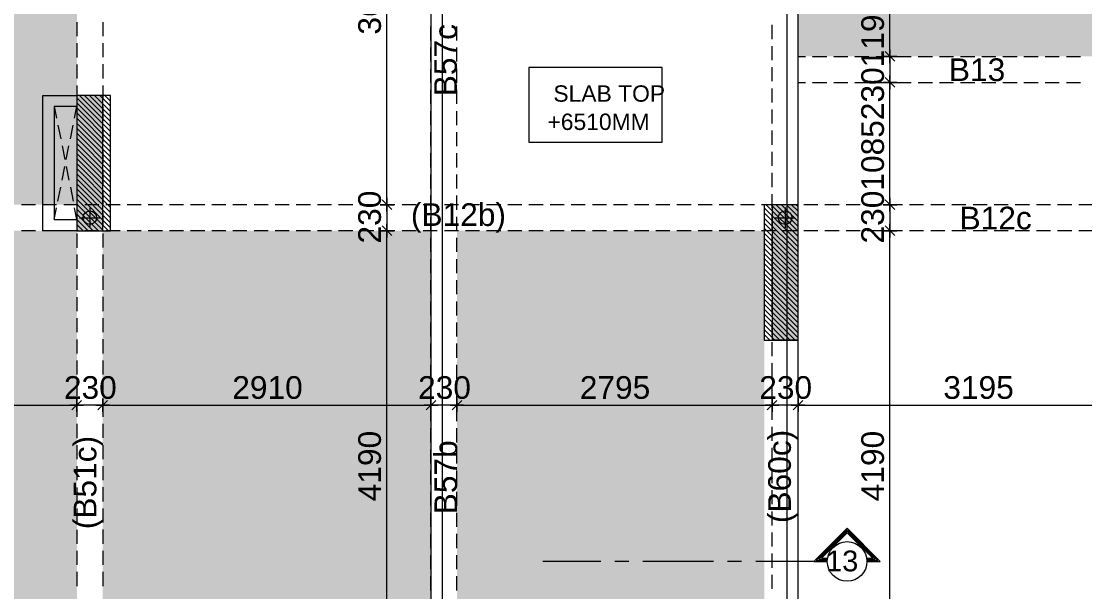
# Model space of a CAD drawing. Header units: millimetres. Extents: x -1303 to 98744, y -1303 to 90097.
# Drawn here: x 12321 to 21751, y 26177 to 31234 of the extents above; entities that cross this region are included whole.
import ezdxf

# ---------------------------------------------------------------- set-up
doc = ezdxf.new("R2010")
doc.units = ezdxf.units.MM
doc.layers.add('PDF_Geometry', color=7, linetype='Continuous')
doc.layers.add('PDF_Text', color=7, linetype='Continuous')
doc.layers.add('PDF_Solid Fills', color=192, linetype='Continuous', true_color=0xc2c0c0c0)
doc.styles.add('PDF ArialMT', font='arial.ttf')
doc.styles.add('PDF Swiss721BT-LightCondensed', font='arial.ttf')
doc.styles.get("Standard").update_dxf_attribs({"font": 'arial.ttf'})

msp = doc.modelspace()

# ---------------------------------------------------------------- hatches: boundary and pattern name
at = {"layer": 'PDF_Solid Fills', "true_color": 0x0000b2}
h = msp.add_hatch(color=33, dxfattribs=at)
h.paths.add_polyline_path([(22404.2843, 31942.72087), (22404.2843, 32112.74047), (19209.26177, 32112.74047), (19209.26177, 30922.67974), (22404.2843, 30922.67974), (22404.2843, 31642.7072), (21409.2932, 31642.7072), (21409.2932, 31942.72087)], flags=0)
h.paths.add_polyline_path([(11529.29261, 29607.70354), (11529.29261, 32397.68983), (12814.30857, 32397.68983), (12814.30857, 29607.70354)], flags=0)
h.paths.add_polyline_path([(12814.30857, 32627.71257), (12814.30857, 34142.75024), (8234.23832, 34142.75024), (8234.23832, 32627.71257)], flags=0)
h.paths.add_polyline_path([(12814.30857, 22167.74491), (12814.30857, 24957.72913), (11529.29261, 24957.72913), (11529.29261, 22167.74491)], flags=0)
h.paths.add_polyline_path([(8234.23832, 21937.72009), (8234.23832, 20422.68242), (12814.30857, 20422.68242), (12814.30857, 21937.72009)], flags=0)
h.paths.add_polyline_path([(21869.25605, 23642.75499), (21869.25605, 22452.69219), (19209.26177, 22452.69219), (19209.26177, 23642.75499)], flags=0)
h.paths.add_polyline_path([(23229.25373, 22452.69219), (23229.25373, 23642.75499), (25959.23687, 23642.75499), (25959.23687, 22452.69219)], flags=0)
h.paths.add_polyline_path([(32354.27376, 21952.6997), (32354.27376, 20422.68242), (36934.25928, 20422.68242), (36934.25928, 21952.6997)], flags=0)
h.paths.add_polyline_path([(33639.29074, 24957.72913), (33639.29074, 22182.72451), (32354.27376, 22182.72451), (32354.27376, 24957.72913)], flags=0)
h.paths.add_polyline_path([(26964.2984, 30922.67974), (26964.2984, 32112.74047), (30159.32092, 32112.74047), (30159.32092, 30922.67974)], flags=0)
h.paths.add_polyline_path([(28349.2614, 32342.68057), (28349.2614, 33242.7154), (27564.23691, 33242.7154), (27564.23691, 32342.68057)], flags=0)
h.paths.add_polyline_path([(40634.2682, 32627.71257), (40634.2682, 34142.75024), (36554.27309, 34142.75024), (36554.27309, 32627.71257)], flags=0)
h.paths.add_polyline_path([(36554.27309, 29607.70354), (36554.27309, 32397.68983), (37839.28802, 32397.68983), (37839.28802, 29607.70354)], flags=0)
h.paths.add_polyline_path([(41994.26382, 34142.75024), (41994.26382, 32627.71257), (46074.25892, 32627.71257), (46074.25892, 34142.75024)], flags=0)
h.paths.add_polyline_path([(46074.25892, 32397.68983), (46074.25892, 29607.70354), (44789.244, 29607.70354), (44789.244, 32397.68983)], flags=0)
h.paths.add_polyline_path([(45694.27273, 20422.68242), (45694.27273, 21952.6997), (50274.26033, 21952.6997), (50274.26033, 20422.68242)], flags=0)
h.paths.add_polyline_path([(48989.24127, 22182.72451), (48989.24127, 24957.72913), (50274.26033, 24957.72913), (50274.26033, 22182.72451)], flags=0)
h.paths.add_polyline_path([(52469.2958, 32112.74047), (52469.2958, 30922.67974), (55664.23361, 30922.67974), (55664.23361, 32112.74047)], flags=0)
h.paths.add_polyline_path([(55064.29717, 32342.68057), (55064.29717, 33242.7154), (54439.30655, 33242.7154), (54439.30655, 32342.68057)], flags=0)
h.paths.add_polyline_path([(63419.27024, 30922.67974), (63419.27024, 32112.74047), (60524.25933, 32112.74047), (60524.25933, 31222.69135), (60224.24978, 31222.69135), (60224.24978, 30922.67974)], flags=0)
h.paths.add_polyline_path([(60819.28118, 23642.75499), (60819.28118, 22452.69219), (63419.27024, 22452.69219), (63419.27024, 23642.75499)], flags=0)
h.paths.add_polyline_path([(56669.29721, 23642.75499), (56669.29721, 22452.69219), (59359.2507, 22452.69219), (59359.2507, 23642.75499)], flags=0)
h.paths.add_polyline_path([(71099.24354, 29607.70354), (71099.24354, 32397.68983), (69814.31126, 32397.68983), (69814.31126, 29607.70354)], flags=0)
h.paths.add_polyline_path([(71099.24354, 22167.74491), (71099.24354, 24957.72913), (69814.31126, 24957.72913), (69814.31126, 22167.74491)], flags=0)
h.paths.add_polyline_path([(69814.31126, 21937.72009), (69814.31126, 20422.68242), (74394.29472, 20422.68242), (74394.29472, 21937.72009)], flags=0)
h.paths.add_polyline_path([(69814.31126, 34142.75024), (69814.31126, 32627.71257), (74394.29472, 32627.71257), (74394.29472, 34142.75024)], flags=0)
at = {"layer": 'PDF_Solid Fills', "true_color": 0x00007f}
h = msp.add_hatch(color=254, dxfattribs=at)
h.paths.add_polyline_path([(31469.30117, 29377.68079), (31469.30117, 25187.75188), (33129.31253, 25187.75188), (33129.31253, 29377.68079)], flags=0)
h.paths.add_polyline_path([(33359.25057, 25187.75188), (33359.25057, 29377.68079), (36934.25928, 29377.68079), (36934.25928, 25187.75188)], flags=0)
h.paths.add_polyline_path([(37164.2841, 25187.75188), (37164.2841, 29377.68079), (40934.27775, 29377.68079), (40934.27775, 25187.75188)], flags=0)
h.paths.add_polyline_path([(41164.30255, 25182.67534), (41164.30255, 29377.68079), (45464.24791, 29377.68079), (45464.24791, 25182.67534)], flags=0)
h.paths.add_polyline_path([(45694.27273, 29377.68079), (45694.27273, 25187.75188), (49039.2587, 25187.75188), (49039.2587, 29377.68079)], flags=0)
h.paths.add_polyline_path([(49269.28352, 25187.75188), (49269.28352, 29377.68079), (51159.31349, 29377.68079), (51159.31349, 25187.75188)], flags=0)
h.paths.add_polyline_path([(41164.30255, 21382.72041), (41164.30255, 24957.72913), (45464.24791, 24957.72913), (45464.24791, 21382.72041)], flags=0)
h.paths.add_polyline_path([(37164.2841, 24957.72913), (37164.2841, 21382.72041), (40934.27775, 21382.72041), (40934.27775, 24957.72913)], flags=0)
h.paths.add_polyline_path([(40934.27775, 19182.68898), (40934.27775, 21152.69766), (37164.2841, 21152.69766), (37164.2841, 18512.67482), (40864.28888, 18512.67482), (40864.28888, 19182.68898)], flags=0)
h.paths.add_polyline_path([(41164.30255, 21152.69766), (41164.30255, 18512.67482), (43234.25726, 18512.67482), (43234.25726, 21152.69766)], flags=0)
h.paths.add_polyline_path([(41164.30255, 18282.73679), (45464.24791, 18282.73679), (45464.24791, 15760.43508), (41164.30255, 15663.95813)], flags=0)
h.paths.add_polyline_path([(37164.2841, 18282.73679), (40934.27775, 18282.73679), (40934.27775, 15658.79481), (37164.2841, 15574.16518)], flags=0)
h.paths.add_polyline_path([(12814.30857, 29377.68079), (12814.30857, 25187.75188), (8234.23832, 25187.75188), (8234.23832, 29377.68079)], flags=0)
h.paths.add_polyline_path([(13044.24764, 25187.75188), (13044.24764, 29377.68079), (15954.23712, 29377.68079), (15954.23712, 25187.75188)], flags=0)
h.paths.add_polyline_path([(16184.2609, 29377.68079), (16184.2609, 25187.75188), (18909.25016, 25187.75188), (18909.25016, 29377.68079)], flags=0)
h.paths.add_polyline_path([(66559.28558, 25187.75188), (66559.28558, 29377.68079), (63649.29506, 29377.68079), (63649.29506, 25187.75188)], flags=0)
h.paths.add_polyline_path([(66789.30626, 25187.75188), (66789.30626, 29377.68079), (69584.28231, 29377.68079), (69584.28231, 25187.75188)], flags=0)
h.paths.add_polyline_path([(69814.31126, 29377.68079), (69814.31126, 25187.75188), (74394.29472, 25187.75188), (74394.29472, 29377.68079)], flags=0)

# ---------------------------------------------------------------- linework, layer by layer
at = {"layer": 'PDF_Geometry', "color": 9, "lineweight": 0, "true_color": 0xc0c0c0}
for points in [[(8103.90849, 33297.3011), (15954.15242, 33297.3011), (15954.15242, 32996.86592), (16054.01475, 32996.86592), (16054.01475, 33297.3011), (19109.14426, 33297.3011), (19109.14426, 18282.31322), (19209.00763, 18282.31322), (19209.00763, 33297.3011), (21559.17194, 33297.3011), (21559.17194, 33397.16654), (21334.05838, 33397.16654), (21334.05838, 34297.62494), (21559.17194, 34297.62494), (21559.17194, 34397.48624), (21334.05838, 34397.48624), (21334.05838, 35527.29175)], [(13535.43832, 32805.60421), (13454.19305, 32817.45153), (13454.19305, 32147.18531), (13353.48462, 32097.25466), (13353.48462, 31997.39128), (15954.15242, 31997.39128), (15954.15242, 18282.31322), (17183.82026, 18282.31322), (17183.82026, 18512.50539), (15954.15242, 18512.50539)], [(13353.48462, 32147.18531), (13454.19305, 32097.25466), (14953.83064, 32097.25466), (14953.83064, 32397.68983), (15053.69298, 32397.68983), (15053.69298, 32097.25466), (15954.15242, 32097.25466), (15954.15242, 32397.68983), (16054.01475, 32397.68983), (16054.01475, 32097.25466), (17653.51469, 32097.25466), (17653.51469, 31997.39128), (16054.01475, 31997.39128), (16054.01475, 18512.50539)], [(12813.54719, 29377.25722), (12513.95811, 29377.25722), (12513.95811, 30577.30574), (12813.54719, 30577.30574)], [(12793.23588, 30375.88681), (12813.54719, 30477.44237), (12613.82148, 30477.44237), (12613.82148, 29477.1206), (12813.54719, 29477.1206), (12793.23588, 29578.67615)], [(12613.82148, 30477.44237), (12634.1328, 30375.88681)], [(12646.82724, 30314.10677), (12671.369, 30191.39381)], [(12756.84576, 30191.39381), (12781.38752, 30314.10677)], [(12683.21736, 30130.4609), (12707.76016, 30007.74794)], [(12719.60851, 30007.74794), (12744.15131, 30130.4609)], [(12683.21736, 29824.10207), (12707.76016, 29946.81502)], [(12719.60851, 29946.81502), (12744.15131, 29824.10207)], [(12646.82724, 29640.45619), (12671.369, 29763.16915)], [(12756.84576, 29763.16915), (12781.38752, 29640.45619)], [(12613.82148, 29477.1206), (12634.1328, 29578.67615)], [(18978.81546, 29377.25722), (18978.81546, 29377.25722)], [(19209.00763, 28407.40295), (18978.81546, 28407.40295)]]:
    msp.add_lwpolyline(points, dxfattribs=at)
at = {"layer": 'PDF_Geometry', "color": 122, "lineweight": 0, "true_color": 0x00b88a}
for points in [[(15564.01004, 29647.22698), (15564.01004, 29626.91462), (15564.01004, 33221.98156), (15564.01004, 33202.51633)], [(20023.99135, 30962.37054), (20023.99135, 30942.06026), (20023.99135, 32092.17605), (20023.99135, 32072.71082)], [(20023.99135, 30922.59503), (20023.99135, 30692.40286)], [(20023.99135, 29647.22698), (20023.99135, 29626.91462), (20023.99135, 30672.09051), (20023.99135, 30652.62528)], [(15564.01004, 29607.44939), (15564.01004, 29377.25722)], [(20023.99135, 29607.44939), (20023.99135, 29377.25722)], [(15564.01004, 25227.02118), (15564.01004, 25207.55595), (15564.01004, 29356.94694), (15564.01004, 29337.48171)], [(20023.99135, 25227.02118), (20023.99135, 25207.55595), (20023.99135, 29356.94694), (20023.99135, 29337.48171)], [(8274.01384, 27830.22724), (8253.70251, 27830.22724), (12794.08196, 27830.22724), (12773.77168, 27830.22724)], [(13043.73936, 27830.22724), (12813.54719, 27830.22724)], [(13083.5159, 27830.22724), (13064.05068, 27830.22724), (15933.8411, 27830.22724), (15913.53081, 27830.22724)], [(16183.49849, 27830.22724), (15954.15242, 27830.22724)], [(16224.12113, 27830.22724), (16203.81085, 27830.22724), (18958.50518, 27830.22724), (18939.03995, 27830.22724)], [(19209.00763, 27830.22724), (18978.81546, 27830.22724)], [(19248.78314, 27830.22724), (19228.47286, 27830.22724), (22383.46574, 27830.22724), (22364.00051, 27830.22724)]]:
    msp.add_lwpolyline(points, dxfattribs=at)
at = {"layer": 'PDF_Geometry', "color": 157, "lineweight": 0, "true_color": 0x3f5f7f}
for points in [[(12813.54719, 31227.26168), (12813.54719, 31102.00942)], [(13043.73936, 31227.26168), (13043.73936, 31102.00942)], [(15954.15242, 31063.92609), (15954.15242, 31188.33123)], [(16183.49849, 31063.92609), (16183.49849, 31188.33123)], [(18978.81546, 31076.62053), (18978.81546, 31201.8728)], [(19209.00763, 31079.15984), (19209.00763, 31204.4121)], [(12813.54719, 31039.38433), (12813.54719, 30914.13207)], [(13043.73936, 31040.22938), (13043.73936, 30914.97712)], [(15954.15242, 30876.04873), (15954.15242, 31001.301)], [(16183.49849, 30876.04873), (16183.49849, 31001.301)], [(18978.81546, 30888.74318), (18978.81546, 31013.99544)], [(19209.00763, 30891.28248), (19209.00763, 31016.53267)], [(12813.54719, 30851.5049), (12813.54719, 30727.09976)], [(13043.73936, 30852.35202), (13043.73936, 30727.09976)], [(19209.00763, 30922.59503), (19275.01915, 30922.59503)], [(19337.64425, 30922.59503), (19462.89651, 30922.59503)], [(19525.52368, 30922.59503), (19649.92881, 30922.59503)], [(19712.55391, 30922.59503), (19837.80617, 30922.59503)], [(19900.43126, 30922.59503), (20024.83847, 30922.59503)], [(20087.46357, 30922.59503), (20212.71583, 30922.59503)], [(20275.34092, 30922.59503), (20399.74606, 30922.59503)], [(20462.37323, 30922.59503), (20587.62549, 30922.59503)], [(20650.25058, 30922.59503), (20775.50284, 30922.59503)], [(20837.28288, 30922.59503), (20962.53307, 30922.59503)], [(21025.16024, 30922.59503), (21150.4125, 30922.59503)], [(21212.19047, 30922.59503), (21337.44273, 30922.59503)], [(21400.0699, 30922.59503), (21525.32009, 30922.59503)], [(21587.94725, 30922.59503), (21712.35239, 30922.59503)], [(15954.15242, 30688.17138), (15954.15242, 30813.42157)], [(16183.49849, 30688.17138), (16183.49849, 30813.42157)], [(18978.81546, 30701.71087), (18978.81546, 30826.11601)], [(19209.00763, 30704.25018), (19209.00763, 30829.50244)], [(12813.54719, 30664.47467), (12813.54719, 30539.22241)], [(13043.73936, 30664.47467), (13043.73936, 30540.06953)], [(19209.00763, 30692.40286), (19275.01915, 30692.40286)], [(19337.64425, 30692.40286), (19462.89651, 30692.40286)], [(19525.52368, 30692.40286), (19649.92881, 30692.40286)], [(19712.55391, 30692.40286), (19837.80617, 30692.40286)], [(19900.43126, 30692.40286), (20024.83847, 30692.40286)], [(20087.46357, 30692.40286), (20212.71583, 30692.40286)], [(20275.34092, 30692.40286), (20399.74606, 30692.40286)], [(20462.37323, 30692.40286), (20587.62549, 30692.40286)], [(20650.25058, 30692.40286), (20775.50284, 30692.40286)], [(20837.28288, 30692.40286), (20962.53307, 30692.40286)], [(21025.16024, 30692.40286), (21150.4125, 30692.40286)], [(21212.19047, 30692.40286), (21337.44273, 30692.40286)], [(21400.0699, 30692.40286), (21525.32009, 30692.40286)], [(21587.94725, 30692.40286), (21712.35239, 30692.40286)], [(15954.15242, 30501.13908), (15954.15242, 30626.39134)], [(16183.49849, 30501.13908), (16183.49849, 30626.39134)], [(18978.81546, 30513.83352), (18978.81546, 30639.08578)], [(19209.00763, 30516.37282), (19209.00763, 30641.62508)], [(12813.54719, 30476.59731), (12813.54719, 30352.1901)], [(13043.73936, 30477.44237), (13043.73936, 30352.1901)], [(15954.15242, 30313.26172), (15954.15242, 30438.51398)], [(16183.49849, 30313.26172), (16183.49849, 30438.51398)], [(18978.81546, 30326.80122), (18978.81546, 30451.20842)], [(19209.00763, 30329.34052), (19209.00763, 30453.74566)], [(12813.54719, 30289.56501), (12813.54719, 30164.31275)], [(13043.73936, 30289.56501), (13043.73936, 30165.15987)], [(15954.15242, 30126.22942), (15954.15242, 30250.63455)], [(16183.49849, 30126.22942), (16183.49849, 30250.63455)], [(18978.81546, 30138.92386), (18978.81546, 30264.17612)], [(19209.00763, 30141.46316), (19209.00763, 30266.71543)], [(12813.54719, 30101.68765), (12813.54719, 29977.28252)], [(13043.73936, 30102.53271), (13043.73936, 29977.28252)], [(15954.15242, 29938.35206), (15954.15242, 30063.60432)], [(16183.49849, 29938.35206), (16183.49849, 30063.60432)], [(18978.81546, 29951.89363), (18978.81546, 30076.29877)], [(19209.00763, 29954.43086), (19209.00763, 30078.83807)], [(12813.54719, 29914.65535), (12813.54719, 29789.40309)], [(13043.73936, 29914.65535), (13043.73936, 29789.40309)], [(19209.00763, 29766.5535), (19209.00763, 29891.80577)], [(15954.15242, 29751.31976), (15954.15242, 29875.72697)], [(16183.49849, 29751.31976), (16183.49849, 29875.72697)], [(18978.81546, 29764.0142), (18978.81546, 29889.26646)], [(12813.54719, 29726.77799), (12813.54719, 29601.52573)], [(13043.73936, 29727.62512), (13043.73936, 29602.37286)], [(19209.00763, 29578.67615), (19209.00763, 29703.92841)], [(15954.15242, 29563.4424), (15954.15242, 29688.69466)], [(16183.49849, 29563.4424), (16183.49849, 29688.69466)], [(18978.81546, 29576.13685), (18978.81546, 29701.38911)], [(12447.94762, 29607.44939), (12322.69536, 29607.44939)], [(12634.97888, 29607.44939), (12509.72663, 29607.44939)], [(12822.85625, 29607.44939), (12697.60502, 29607.44939)], [(12813.54719, 29539.74569), (12813.54719, 29414.4955)], [(13009.88751, 29607.44939), (12885.48237, 29607.44939)], [(13043.73936, 29539.74569), (13043.73936, 29414.4955)], [(13197.7659, 29607.44939), (13072.51364, 29607.44939)], [(13384.79717, 29607.44939), (13260.39203, 29607.44939)], [(13572.67452, 29607.44939), (13447.42329, 29607.44939)], [(13759.70683, 29607.44939), (13635.30066, 29607.44939)], [(13947.58418, 29607.44939), (13822.33192, 29607.44939)], [(14135.46154, 29607.44939), (14010.21031, 29607.44939)], [(14322.49384, 29607.44939), (14197.24158, 29607.44939)], [(14510.3712, 29607.44939), (14385.11894, 29607.44939)], [(14697.40247, 29607.44939), (14572.99732, 29607.44939)], [(14885.28086, 29607.44939), (14760.02859, 29607.44939)], [(15072.31212, 29607.44939), (14947.90595, 29607.44939)], [(15260.18948, 29607.44939), (15134.93825, 29607.44939)], [(15447.22074, 29607.44939), (15322.81561, 29607.44939)], [(15635.09913, 29607.44939), (15509.84688, 29607.44939)], [(15822.9765, 29607.44939), (15697.72527, 29607.44939)], [(16010.00776, 29607.44939), (15884.75653, 29607.44939)], [(16197.88511, 29607.44939), (16072.63493, 29607.44939)], [(16384.91742, 29607.44939), (16260.51228, 29607.44939)], [(16572.79477, 29607.44939), (16447.54251, 29607.44939)], [(16759.82708, 29607.44939), (16635.42194, 29607.44939)], [(16947.70443, 29607.44939), (16822.45217, 29607.44939)], [(17134.73674, 29607.44939), (17010.32953, 29607.44939)], [(17322.61409, 29607.44939), (17197.36183, 29607.44939)], [(17510.49145, 29607.44939), (17385.23919, 29607.44939)], [(17697.52375, 29607.44939), (17572.27149, 29607.44939)], [(17885.40111, 29607.44939), (17760.14884, 29607.44939)], [(18072.43134, 29607.44939), (17948.0262, 29607.44939)], [(18260.31077, 29607.44939), (18135.0585, 29607.44939)], [(18447.341, 29607.44939), (18322.93586, 29607.44939)], [(18635.21835, 29607.44939), (18509.96816, 29607.44939)], [(18822.25065, 29607.44939), (18697.84552, 29607.44939)], [(19010.12801, 29607.44939), (18884.87575, 29607.44939)], [(18978.81546, 29389.10662), (18978.81546, 29514.3568)], [(19198.00537, 29607.44939), (19072.75518, 29607.44939)], [(19209.00763, 29391.64385), (19209.00763, 29516.89611)], [(19385.03767, 29607.44939), (19259.78541, 29607.44939)], [(19572.91502, 29607.44939), (19447.66276, 29607.44939)], [(19759.94733, 29607.44939), (19634.69507, 29607.44939)], [(19947.82468, 29607.44939), (19822.57242, 29607.44939)], [(20134.85699, 29607.44939), (20010.44978, 29607.44939)], [(20322.73434, 29607.44939), (20197.48208, 29607.44939)], [(20509.76457, 29607.44939), (20385.35944, 29607.44939)], [(20697.644, 29607.44939), (20572.39174, 29607.44939)], [(20885.52136, 29607.44939), (20760.26909, 29607.44939)], [(21072.55159, 29607.44939), (20947.3014, 29607.44939)], [(21260.43102, 29607.44939), (21135.17875, 29607.44939)], [(21447.46125, 29607.44939), (21322.20898, 29607.44939)], [(21635.3386, 29607.44939), (21510.08841, 29607.44939)], [(21822.3709, 29607.44939), (21697.96577, 29607.44939)], [(15954.15242, 29376.41217), (15954.15242, 29500.81731)], [(16183.49849, 29376.41217), (16183.49849, 29500.81731)], [(12447.94762, 29377.25722), (12322.69536, 29377.25722)], [(12634.97888, 29377.25722), (12509.72663, 29377.25722)], [(12822.85625, 29377.25722), (12697.60502, 29377.25722)], [(12813.54719, 29351.86834), (12813.54719, 29226.61607)], [(13009.88751, 29377.25722), (12885.48237, 29377.25722)], [(13043.73936, 29352.71546), (13043.73936, 29227.4632)], [(13197.7659, 29377.25722), (13072.51364, 29377.25722)], [(13384.79717, 29377.25722), (13260.39203, 29377.25722)], [(13572.67452, 29377.25722), (13447.42329, 29377.25722)], [(13759.70683, 29377.25722), (13635.30066, 29377.25722)], [(13947.58418, 29377.25722), (13822.33192, 29377.25722)], [(14135.46154, 29377.25722), (14010.21031, 29377.25722)], [(14322.49384, 29377.25722), (14197.24158, 29377.25722)], [(14510.3712, 29377.25722), (14385.11894, 29377.25722)], [(14697.40247, 29377.25722), (14572.99732, 29377.25722)], [(14885.28086, 29377.25722), (14760.02859, 29377.25722)], [(15072.31212, 29377.25722), (14947.90595, 29377.25722)], [(15260.18948, 29377.25722), (15134.93825, 29377.25722)], [(15447.22074, 29377.25722), (15322.81561, 29377.25722)], [(15635.09913, 29377.25722), (15509.84688, 29377.25722)], [(15822.9765, 29377.25722), (15697.72527, 29377.25722)], [(16010.00776, 29377.25722), (15884.75653, 29377.25722)], [(16197.88511, 29377.25722), (16072.63493, 29377.25722)], [(16384.91742, 29377.25722), (16260.51228, 29377.25722)], [(16572.79477, 29377.25722), (16447.54251, 29377.25722)], [(16759.82708, 29377.25722), (16635.42194, 29377.25722)], [(16947.70443, 29377.25722), (16822.45217, 29377.25722)], [(17134.73674, 29377.25722), (17010.32953, 29377.25722)], [(17322.61409, 29377.25722), (17197.36183, 29377.25722)], [(17510.49145, 29377.25722), (17385.23919, 29377.25722)], [(17697.52375, 29377.25722), (17572.27149, 29377.25722)], [(17885.40111, 29377.25722), (17760.14884, 29377.25722)], [(18072.43134, 29377.25722), (17948.0262, 29377.25722)], [(18260.31077, 29377.25722), (18135.0585, 29377.25722)], [(18447.341, 29377.25722), (18322.93586, 29377.25722)], [(18635.21835, 29377.25722), (18509.96816, 29377.25722)], [(18822.25065, 29377.25722), (18697.84552, 29377.25722)], [(19010.12801, 29377.25722), (18884.87575, 29377.25722)], [(18978.81546, 29201.22719), (18978.81546, 29326.47945)], [(19198.00537, 29377.25722), (19072.75518, 29377.25722)], [(19209.00763, 29203.76649), (19209.00763, 29329.01875)], [(19385.03767, 29377.25722), (19259.78541, 29377.25722)], [(19572.91502, 29377.25722), (19447.66276, 29377.25722)], [(19759.94733, 29377.25722), (19634.69507, 29377.25722)], [(19947.82468, 29377.25722), (19822.57242, 29377.25722)], [(20134.85699, 29377.25722), (20010.44978, 29377.25722)], [(20322.73434, 29377.25722), (20197.48208, 29377.25722)], [(20509.76457, 29377.25722), (20385.35944, 29377.25722)], [(20697.644, 29377.25722), (20572.39174, 29377.25722)], [(20885.52136, 29377.25722), (20760.26909, 29377.25722)], [(21072.55159, 29377.25722), (20947.3014, 29377.25722)], [(21260.43102, 29377.25722), (21135.17875, 29377.25722)], [(21447.46125, 29377.25722), (21322.20898, 29377.25722)], [(21635.3386, 29377.25722), (21510.08841, 29377.25722)], [(21822.3709, 29377.25722), (21697.96577, 29377.25722)], [(15954.15242, 29188.53274), (15954.15242, 29313.785)], [(16183.49849, 29188.53274), (16183.49849, 29313.785)], [(12813.54719, 29164.83811), (12813.54719, 29039.58584)], [(13043.73936, 29164.83811), (13043.73936, 29039.58584)], [(18978.81546, 29014.19696), (18978.81546, 29139.44922)], [(19209.00763, 29016.73626), (19209.00763, 29141.98645)], [(15954.15242, 29000.65539), (15954.15242, 29125.90765)], [(16183.49849, 29000.65539), (16183.49849, 29125.90765)], [(12813.54719, 28976.95868), (12813.54719, 28851.70849)], [(13043.73936, 28976.95868), (13043.73936, 28852.55354)], [(18978.81546, 28826.3196), (18978.81546, 28951.56979)], [(19209.00763, 28828.85683), (19209.00763, 28954.10909)], [(15954.15242, 28813.62516), (15954.15242, 28938.87535)], [(16183.49849, 28813.62516), (16183.49849, 28938.87535)], [(12813.54719, 28789.08132), (12813.54719, 28664.67619)], [(13043.73936, 28789.92845), (13043.73936, 28664.67619)], [(18978.81546, 28639.2873), (18978.81546, 28763.69243)], [(19209.00763, 28641.8266), (19209.00763, 28766.23174)], [(15954.15242, 28625.74573), (15954.15242, 28750.99799)], [(16183.49849, 28625.74573), (16183.49849, 28750.99799)], [(12813.54719, 28602.05109), (12813.54719, 28476.79883)], [(13043.73936, 28602.05109), (13043.73936, 28477.64388)], [(18978.81546, 28451.40994), (18978.81546, 28576.6622)], [(19209.00763, 28453.94925), (19209.00763, 28579.19943)], [(15954.15242, 28438.7155), (15954.15242, 28563.12063)], [(16183.49849, 28438.7155), (16183.49849, 28563.12063)], [(12813.54719, 28414.17166), (12813.54719, 28289.76653)], [(13043.73936, 28415.01879), (13043.73936, 28289.76653)], [(18978.81546, 28264.37764), (18978.81546, 28388.78277)], [(19209.00763, 28266.91694), (19209.00763, 28391.32208)], [(15954.15242, 28250.83814), (15954.15242, 28376.08833)], [(16183.49849, 28250.83814), (16183.49849, 28376.08833)], [(12813.54719, 28227.14143), (12813.54719, 28101.88917)], [(13043.73936, 28227.14143), (13043.73936, 28102.7363)], [(18978.81546, 28076.50028), (18978.81546, 28201.75254)], [(19209.00763, 28079.03959), (19209.00763, 28204.29185)], [(15954.15242, 28063.80584), (15954.15242, 28188.21098)], [(16183.49849, 28063.80584), (16183.49849, 28188.21098)], [(12813.54719, 28039.26408), (12813.54719, 27914.01182)], [(13043.73936, 28040.10913), (13043.73936, 27914.85687)], [(18978.81546, 27888.62293), (18978.81546, 28013.87519)], [(19209.00763, 27892.00728), (19209.00763, 28016.41242)], [(15954.15242, 27875.92848), (15954.15242, 28001.18075)], [(16183.49849, 27875.92848), (16183.49849, 28001.18075)], [(12813.54719, 27852.23177), (12813.54719, 27726.97951)], [(13043.73936, 27852.23177), (13043.73936, 27726.97951)], [(18978.81546, 27701.59062), (18978.81546, 27826.84289)], [(19209.00763, 27704.12993), (19209.00763, 27829.38219)], [(15954.15242, 27688.89618), (15954.15242, 27813.30132)], [(16183.49849, 27688.89618), (16183.49849, 27813.30132)], [(12813.54719, 27664.35442), (12813.54719, 27539.10216)], [(13043.73936, 27665.19947), (13043.73936, 27539.94928)], [(18978.81546, 27513.71327), (18978.81546, 27638.96553)], [(19209.00763, 27516.25257), (19209.00763, 27641.50483)], [(15954.15242, 27501.01882), (15954.15242, 27626.27109)], [(16183.49849, 27501.01882), (16183.49849, 27626.27109)], [(12813.54719, 27477.32211), (12813.54719, 27352.06985)], [(13043.73936, 27477.32211), (13043.73936, 27352.06985)], [(18978.81546, 27326.68097), (18978.81546, 27451.93323)], [(19209.00763, 27329.22027), (19209.00763, 27454.47253)], [(15954.15242, 27313.14147), (15954.15242, 27438.39373)], [(16183.49849, 27313.14147), (16183.49849, 27438.39373)], [(12813.54719, 27289.44476), (12813.54719, 27164.1925)], [(13043.73936, 27289.44476), (13043.73936, 27165.03962)], [(15954.15242, 27126.10917), (15954.15242, 27251.36143)], [(16183.49849, 27126.10917), (16183.49849, 27251.36143)], [(18978.81546, 27138.80361), (18978.81546, 27264.05587)], [(19209.00763, 27141.34291), (19209.00763, 27266.59517)], [(12813.54719, 27101.5674), (12813.54719, 26977.16227)], [(13043.73936, 27102.41246), (13043.73936, 26977.16227)], [(15954.15242, 26938.23181), (15954.15242, 27063.48407)], [(16183.49849, 26938.23181), (16183.49849, 27063.48407)], [(18978.81546, 26951.77338), (18978.81546, 27076.17852)], [(19209.00763, 26954.31061), (19209.00763, 27078.71782)], [(12813.54719, 26914.5351), (12813.54719, 26789.28284)], [(13043.73936, 26914.5351), (13043.73936, 26790.12996)], [(15954.15242, 26751.19951), (15954.15242, 26876.45177)], [(16183.49849, 26751.19951), (16183.49849, 26876.45177)], [(18978.81546, 26763.89395), (18978.81546, 26889.14621)], [(19209.00763, 26766.43325), (19209.00763, 26891.68552)], [(12813.54719, 26726.65774), (12813.54719, 26602.25261)], [(13043.73936, 26727.50487), (13043.73936, 26602.25261)], [(15954.15242, 26563.32215), (15954.15242, 26688.57441)], [(16183.49849, 26563.32215), (16183.49849, 26688.57441)], [(18978.81546, 26576.86372), (18978.81546, 26701.26886)], [(19209.00763, 26579.40302), (19209.00763, 26703.80816)], [(12813.54719, 26539.62544), (12813.54719, 26414.37525)], [(13043.73936, 26539.62544), (13043.73936, 26415.22031)], [(15954.15242, 26376.29192), (15954.15242, 26500.69706)], [(16183.49849, 26376.29192), (16183.49849, 26500.69706)], [(18978.81546, 26388.98637), (18978.81546, 26514.23655)], [(19209.00763, 26391.5236), (19209.00763, 26516.77586)], [(12813.54719, 26351.74809), (12813.54719, 26227.34295)], [(13043.73936, 26352.59521), (13043.73936, 26227.34295)], [(15954.15242, 26188.41249), (15954.15242, 26313.66475)], [(16183.49849, 26188.41249), (16183.49849, 26313.66475)], [(18978.81546, 26201.95406), (18978.81546, 26326.3592)], [(19209.00763, 26204.49337), (19209.00763, 26328.8985)]]:
    msp.add_lwpolyline(points, dxfattribs=at)
at = {"layer": 'PDF_Geometry', "color": 122, "lineweight": 0, "true_color": 0x00b88a}
for points in [[(20066.30616, 30880.28022), (19981.67653, 30964.90984)], [(20023.99135, 30862.50716), (20023.99135, 30982.68082)], [(19963.90348, 30922.59503), (20084.07921, 30922.59503)], [(20023.99135, 30752.48865), (20023.99135, 30632.315)], [(20084.07921, 30692.40286), (19963.90348, 30692.40286)], [(19981.67653, 30734.71767), (20066.30616, 30650.08805)], [(15606.32486, 29565.13458), (15521.69523, 29649.76421)], [(15564.01004, 29547.3636), (15564.01004, 29667.53726)], [(20066.30616, 29565.13458), (19981.67653, 29649.76421)], [(20023.99135, 29547.3636), (20023.99135, 29667.53726)], [(15503.92321, 29607.44939), (15624.09688, 29607.44939)], [(19963.90348, 29607.44939), (20084.07921, 29607.44939)], [(15564.01004, 29437.34509), (15564.01004, 29317.17143)], [(20023.99135, 29437.34509), (20023.99135, 29317.17143)], [(15624.09688, 29377.25722), (15503.92321, 29377.25722)], [(15521.69523, 29419.57204), (15606.32486, 29334.94241)], [(20084.07921, 29377.25722), (19963.90348, 29377.25722)], [(19981.67653, 29419.57204), (20066.30616, 29334.94241)], [(12873.63402, 27830.22724), (12753.46036, 27830.22724)], [(12855.862, 27872.54205), (12771.23238, 27787.91243)], [(12813.54719, 27770.14145), (12813.54719, 27890.31511)], [(12983.65254, 27830.22724), (13103.82722, 27830.22724)], [(13001.42455, 27787.91243), (13086.05417, 27872.54205)], [(13043.73936, 27890.31511), (13043.73936, 27770.14145)], [(16014.23924, 27830.22724), (15894.06559, 27830.22724)], [(15996.46723, 27872.54205), (15911.8376, 27787.91243)], [(15954.15242, 27770.14145), (15954.15242, 27890.31511)], [(16124.25775, 27830.22724), (16243.58636, 27830.22724)], [(16141.18368, 27787.91243), (16226.66043, 27872.54205)], [(16183.49849, 27890.31511), (16183.49849, 27770.14145)], [(19038.90333, 27830.22724), (18918.7276, 27830.22724)], [(19021.13028, 27872.54205), (18936.50065, 27787.91243)], [(18978.81546, 27770.14145), (18978.81546, 27890.31511)], [(19148.92184, 27830.22724), (19269.0955, 27830.22724)], [(19166.69282, 27787.91243), (19251.32244, 27872.54205)], [(19209.00763, 27890.31511), (19209.00763, 27770.14145)]]:
    msp.add_lwpolyline(points, close=True, dxfattribs=at)
at = {"layer": 'PDF_Geometry', "lineweight": 0}
for points in [[(19209.00763, 30922.59503), (19209.00763, 30922.59503)], [(19209.00763, 30922.59503), (19209.00763, 30922.59503)], [(19272.47985, 30922.59503), (19272.47985, 30922.59503)], [(19272.47985, 30922.59503), (19272.47985, 30922.59503)], [(19335.10702, 30922.59503), (19335.10702, 30922.59503)], [(19335.10702, 30922.59503), (19335.10702, 30922.59503)], [(19397.73211, 30922.59503), (19397.73211, 30922.59503)], [(19397.73211, 30922.59503), (19397.73211, 30922.59503)], [(19460.35721, 30922.59503), (19460.35721, 30922.59503)], [(19460.35721, 30922.59503), (19460.35721, 30922.59503)], [(19522.98437, 30922.59503), (19522.98437, 30922.59503)], [(19522.98437, 30922.59503), (19522.98437, 30922.59503)], [(19584.76442, 30922.59503), (19584.76442, 30922.59503)], [(19584.76442, 30922.59503), (19584.76442, 30922.59503)], [(19647.38951, 30922.59503), (19647.38951, 30922.59503)], [(19647.38951, 30922.59503), (19647.38951, 30922.59503)], [(19710.0146, 30922.59503), (19710.0146, 30922.59503)], [(19710.0146, 30922.59503), (19710.0146, 30922.59503)], [(19772.64177, 30922.59503), (19772.64177, 30922.59503)], [(19772.64177, 30922.59503), (19772.64177, 30922.59503)], [(19835.26687, 30922.59503), (19835.26687, 30922.59503)], [(19835.26687, 30922.59503), (19835.26687, 30922.59503)], [(19897.89403, 30922.59503), (19897.89403, 30922.59503)], [(19897.89403, 30922.59503), (19897.89403, 30922.59503)], [(19960.51913, 30922.59503), (19960.51913, 30922.59503)], [(19960.51913, 30922.59503), (19960.51913, 30922.59503)], [(20023.99135, 30922.59503), (20023.99135, 30922.59503)], [(20023.99135, 30922.59503), (20023.99135, 30922.59503)], [(19209.00763, 30692.40286), (19209.00763, 30692.40286)], [(19209.00763, 30692.40286), (19209.00763, 30692.40286)], [(19272.47985, 30692.40286), (19272.47985, 30692.40286)], [(19272.47985, 30692.40286), (19272.47985, 30692.40286)], [(19335.10702, 30692.40286), (19335.10702, 30692.40286)], [(19335.10702, 30692.40286), (19335.10702, 30692.40286)], [(19397.73211, 30692.40286), (19397.73211, 30692.40286)], [(19397.73211, 30692.40286), (19397.73211, 30692.40286)], [(19460.35721, 30692.40286), (19460.35721, 30692.40286)], [(19460.35721, 30692.40286), (19460.35721, 30692.40286)], [(19522.98437, 30692.40286), (19522.98437, 30692.40286)], [(19522.98437, 30692.40286), (19522.98437, 30692.40286)], [(19584.76442, 30692.40286), (19584.76442, 30692.40286)], [(19584.76442, 30692.40286), (19584.76442, 30692.40286)], [(19647.38951, 30692.40286), (19647.38951, 30692.40286)], [(19647.38951, 30692.40286), (19647.38951, 30692.40286)], [(19710.0146, 30692.40286), (19710.0146, 30692.40286)], [(19710.0146, 30692.40286), (19710.0146, 30692.40286)], [(19772.64177, 30692.40286), (19772.64177, 30692.40286)], [(19772.64177, 30692.40286), (19772.64177, 30692.40286)], [(19835.26687, 30692.40286), (19835.26687, 30692.40286)], [(19835.26687, 30692.40286), (19835.26687, 30692.40286)], [(19897.89403, 30692.40286), (19897.89403, 30692.40286)], [(19897.89403, 30692.40286), (19897.89403, 30692.40286)], [(19960.51913, 30692.40286), (19960.51913, 30692.40286)], [(19960.51913, 30692.40286), (19960.51913, 30692.40286)], [(20023.99135, 30692.40286), (20023.99135, 30692.40286)], [(20023.99135, 30692.40286), (20023.99135, 30692.40286)], [(12813.54719, 30556.14833), (13113.98236, 30255.71316)], [(12837.2439, 30577.30574), (13113.98236, 30300.56728)], [(12882.09699, 30577.30574), (13113.98236, 30345.42139)], [(12926.95109, 30577.30574), (13113.98236, 30390.27344)], [(12971.80418, 30577.30574), (13113.98236, 30435.12755)], [(13016.65829, 30577.30574), (13113.98236, 30480.82879)], [(13061.51241, 30577.30574), (13113.98236, 30525.68084)], [(13106.36549, 30577.30574), (13113.98236, 30570.53495)], [(12813.54719, 30511.29422), (13113.98236, 30210.85904)], [(12813.54719, 30466.4401), (13113.98236, 30166.00493)], [(12813.54719, 30421.58806), (13113.98236, 30121.15288)], [(12813.54719, 30375.88681), (13113.98236, 30076.29877)], [(12813.54719, 30331.0327), (13113.98236, 30031.44465)], [(12813.54719, 30286.18065), (13113.98236, 29986.59053)], [(12813.54719, 30241.32654), (13113.98236, 29941.73642)], [(12813.54719, 30196.47242), (13113.98236, 29896.88437)], [(12813.54719, 30151.6183), (13113.98236, 29852.03026)], [(12813.54719, 30106.76419), (13113.98236, 29807.17614)], [(12813.54719, 30061.91214), (13113.98236, 29762.32202)], [(12813.54719, 30017.05803), (13113.98236, 29717.46791)], [(12813.54719, 29972.20391), (13113.98236, 29671.76874)], [(12813.54719, 29927.34979), (13113.98236, 29626.91462)], [(12813.54719, 29882.49568), (13113.98236, 29582.0605)], [(12813.54719, 29837.64363), (13113.98236, 29537.20846)], [(12813.54719, 29792.78952), (13113.98236, 29492.35434)], [(12813.54719, 29747.9354), (13113.98236, 29447.50023)], [(12813.54719, 29703.08128), (13113.98236, 29402.64611)], [(12813.54719, 29658.22717), (13094.51714, 29377.25722)], [(12813.54719, 29613.37513), (13049.66405, 29377.25722)], [(12813.54719, 29567.67388), (13004.80994, 29377.25722)], [(12813.54719, 29522.81977), (12959.95686, 29377.25722)], [(15564.01004, 29607.44939), (15564.01004, 29607.44939)], [(15564.01004, 29607.44939), (15564.01004, 29607.44939)], [(15633.40592, 29607.44939), (15633.40592, 29607.44939)], [(15633.40592, 29607.44939), (15633.40592, 29607.44939)], [(15696.03206, 29607.44939), (15696.03206, 29607.44939)], [(15696.03206, 29607.44939), (15696.03206, 29607.44939)], [(15758.65818, 29607.44939), (15758.65818, 29607.44939)], [(15758.65818, 29607.44939), (15758.65818, 29607.44939)], [(15821.28431, 29607.44939), (15821.28431, 29607.44939)], [(15821.28431, 29607.44939), (15821.28431, 29607.44939)], [(15883.91045, 29607.44939), (15883.91045, 29607.44939)], [(15883.91045, 29607.44939), (15883.91045, 29607.44939)], [(15954.15242, 29607.44939), (15954.15242, 29607.44939)], [(15954.15242, 29607.44939), (15954.15242, 29607.44939)], [(18908.57246, 29579.52327), (19209.00763, 29279.93315)], [(18908.57246, 29534.66916), (19209.00763, 29235.07904)], [(18926.34551, 29607.44939), (19209.00763, 29324.78727)], [(18971.19963, 29607.44939), (19209.00763, 29369.64139)], [(19016.05167, 29607.44939), (19209.00763, 29414.4955)], [(19060.90579, 29607.44939), (19209.00763, 29459.34755)], [(19105.7599, 29607.44939), (19209.00763, 29504.20166)], [(19150.61402, 29607.44939), (19209.00763, 29549.05578)], [(19195.46814, 29607.44939), (19209.00763, 29593.9099)], [(19209.00763, 29607.44939), (19209.00763, 29607.44939)], [(19209.00763, 29607.44939), (19209.00763, 29607.44939)], [(19272.47985, 29607.44939), (19272.47985, 29607.44939)], [(19272.47985, 29607.44939), (19272.47985, 29607.44939)], [(19335.10702, 29607.44939), (19335.10702, 29607.44939)], [(19335.10702, 29607.44939), (19335.10702, 29607.44939)], [(19397.73211, 29607.44939), (19397.73211, 29607.44939)], [(19397.73211, 29607.44939), (19397.73211, 29607.44939)], [(19460.35721, 29607.44939), (19460.35721, 29607.44939)], [(19460.35721, 29607.44939), (19460.35721, 29607.44939)], [(19522.98437, 29607.44939), (19522.98437, 29607.44939)], [(19522.98437, 29607.44939), (19522.98437, 29607.44939)], [(19584.76442, 29607.44939), (19584.76442, 29607.44939)], [(19584.76442, 29607.44939), (19584.76442, 29607.44939)], [(19647.38951, 29607.44939), (19647.38951, 29607.44939)], [(19647.38951, 29607.44939), (19647.38951, 29607.44939)], [(19710.0146, 29607.44939), (19710.0146, 29607.44939)], [(19710.0146, 29607.44939), (19710.0146, 29607.44939)], [(19772.64177, 29607.44939), (19772.64177, 29607.44939)], [(19772.64177, 29607.44939), (19772.64177, 29607.44939)], [(19835.26687, 29607.44939), (19835.26687, 29607.44939)], [(19835.26687, 29607.44939), (19835.26687, 29607.44939)], [(19897.89403, 29607.44939), (19897.89403, 29607.44939)], [(19897.89403, 29607.44939), (19897.89403, 29607.44939)], [(19960.51913, 29607.44939), (19960.51913, 29607.44939)], [(19960.51913, 29607.44939), (19960.51913, 29607.44939)], [(20023.99135, 29607.44939), (20023.99135, 29607.44939)], [(20023.99135, 29607.44939), (20023.99135, 29607.44939)], [(12813.54719, 29477.96772), (12915.10274, 29377.25722)], [(12813.54719, 29433.11361), (12870.24863, 29377.25722)], [(18908.57246, 29489.81504), (19209.00763, 29190.22699)], [(18908.57246, 29444.96092), (19209.00763, 29145.37288)], [(12813.54719, 29388.25949), (12825.39554, 29377.25722)], [(15564.01004, 29377.25722), (15564.01004, 29377.25722)], [(15564.01004, 29377.25722), (15564.01004, 29377.25722)], [(15633.40592, 29377.25722), (15633.40592, 29377.25722)], [(15633.40592, 29377.25722), (15633.40592, 29377.25722)], [(15696.03206, 29377.25722), (15696.03206, 29377.25722)], [(15696.03206, 29377.25722), (15696.03206, 29377.25722)], [(15758.65818, 29377.25722), (15758.65818, 29377.25722)], [(15758.65818, 29377.25722), (15758.65818, 29377.25722)], [(15821.28431, 29377.25722), (15821.28431, 29377.25722)], [(15821.28431, 29377.25722), (15821.28431, 29377.25722)], [(15883.91045, 29377.25722), (15883.91045, 29377.25722)], [(15883.91045, 29377.25722), (15883.91045, 29377.25722)], [(15954.15242, 29377.25722), (15954.15242, 29377.25722)], [(15954.15242, 29377.25722), (15954.15242, 29377.25722)], [(18908.57246, 29400.10681), (19209.00763, 29099.67164)], [(18908.57246, 29355.25477), (19209.00763, 29054.81959)], [(19209.00763, 29377.25722), (19209.00763, 29377.25722)], [(19209.00763, 29377.25722), (19209.00763, 29377.25722)], [(19272.47985, 29377.25722), (19272.47985, 29377.25722)], [(19272.47985, 29377.25722), (19272.47985, 29377.25722)], [(19335.10702, 29377.25722), (19335.10702, 29377.25722)], [(19335.10702, 29377.25722), (19335.10702, 29377.25722)], [(19397.73211, 29377.25722), (19397.73211, 29377.25722)], [(19397.73211, 29377.25722), (19397.73211, 29377.25722)], [(19460.35721, 29377.25722), (19460.35721, 29377.25722)], [(19460.35721, 29377.25722), (19460.35721, 29377.25722)], [(19522.98437, 29377.25722), (19522.98437, 29377.25722)], [(19522.98437, 29377.25722), (19522.98437, 29377.25722)], [(19584.76442, 29377.25722), (19584.76442, 29377.25722)], [(19584.76442, 29377.25722), (19584.76442, 29377.25722)], [(19647.38951, 29377.25722), (19647.38951, 29377.25722)], [(19647.38951, 29377.25722), (19647.38951, 29377.25722)], [(19710.0146, 29377.25722), (19710.0146, 29377.25722)], [(19710.0146, 29377.25722), (19710.0146, 29377.25722)], [(19772.64177, 29377.25722), (19772.64177, 29377.25722)], [(19772.64177, 29377.25722), (19772.64177, 29377.25722)], [(19835.26687, 29377.25722), (19835.26687, 29377.25722)], [(19835.26687, 29377.25722), (19835.26687, 29377.25722)], [(19897.89403, 29377.25722), (19897.89403, 29377.25722)], [(19897.89403, 29377.25722), (19897.89403, 29377.25722)], [(19960.51913, 29377.25722), (19960.51913, 29377.25722)], [(19960.51913, 29377.25722), (19960.51913, 29377.25722)], [(20023.99135, 29377.25722), (20023.99135, 29377.25722)], [(20023.99135, 29377.25722), (20023.99135, 29377.25722)], [(18908.57246, 29310.40065), (19209.00763, 29009.96548)], [(18908.57246, 29265.54653), (19209.00763, 28965.11136)], [(18908.57246, 29220.69242), (19209.00763, 28920.25724)], [(18908.57246, 29175.8383), (19209.00763, 28875.40313)], [(18908.57246, 29130.98626), (19209.00763, 28830.55108)], [(18908.57246, 29086.13214), (19209.00763, 28785.69697)], [(18908.57246, 29040.4309), (19209.00763, 28740.84285)], [(18908.57246, 28995.57885), (19209.00763, 28695.98873)], [(18908.57246, 28950.72474), (19209.00763, 28651.13462)], [(18908.57246, 28905.87062), (19209.00763, 28606.28257)], [(18908.57246, 28861.0165), (19209.00763, 28561.42846)], [(18908.57246, 28816.16239), (19209.00763, 28516.57434)], [(18908.57246, 28771.31034), (19209.00763, 28471.72022)], [(18908.57246, 28726.45623), (19209.00763, 28426.86611)], [(18908.57246, 28681.60211), (19182.77369, 28407.40295)], [(18908.57246, 28636.74799), (19137.91957, 28407.40295)], [(18908.57246, 28591.89388), (19093.06546, 28407.40295)], [(18908.57246, 28547.04183), (19048.21134, 28407.40295)], [(18908.57246, 28502.18772), (19003.35722, 28407.40295)], [(12813.54719, 28407.40295), (12813.54719, 28407.40295)], [(12813.54719, 28407.40295), (12813.54719, 28407.40295)], [(13043.73936, 28407.40295), (13043.73936, 28407.40295)], [(13043.73936, 28407.40295), (13043.73936, 28407.40295)], [(15954.15242, 28407.40295), (15954.15242, 28407.40295)], [(15954.15242, 28407.40295), (15954.15242, 28407.40295)], [(16183.49849, 28407.40295), (16183.49849, 28407.40295)], [(16183.49849, 28407.40295), (16183.49849, 28407.40295)], [(18908.57246, 28457.3336), (18958.50518, 28407.40295)], [(18908.57246, 28412.47948), (18913.65107, 28407.40295)], [(18978.81546, 28407.40295), (18978.81546, 28407.40295)], [(18978.81546, 28407.40295), (18978.81546, 28407.40295)], [(19209.00763, 28407.40295), (19209.00763, 28407.40295)], [(19209.00763, 28407.40295), (19209.00763, 28407.40295)], [(12813.54719, 28338.005), (12813.54719, 28338.005)], [(12813.54719, 28338.005), (12813.54719, 28338.005)], [(13043.73936, 28338.005), (13043.73936, 28338.005)], [(13043.73936, 28338.005), (13043.73936, 28338.005)], [(15954.15242, 28338.005), (15954.15242, 28338.005)], [(15954.15242, 28338.005), (15954.15242, 28338.005)], [(16183.49849, 28338.005), (16183.49849, 28338.005)], [(16183.49849, 28338.005), (16183.49849, 28338.005)], [(18978.81546, 28338.005), (18978.81546, 28338.005)], [(18978.81546, 28338.005), (18978.81546, 28338.005)], [(19209.00763, 28338.005), (19209.00763, 28338.005)], [(19209.00763, 28338.005), (19209.00763, 28338.005)], [(12813.54719, 28275.3799), (12813.54719, 28275.3799)], [(12813.54719, 28275.3799), (12813.54719, 28275.3799)], [(12813.54719, 28212.75481), (12813.54719, 28212.75481)], [(12813.54719, 28212.75481), (12813.54719, 28212.75481)], [(13043.73936, 28275.3799), (13043.73936, 28275.3799)], [(13043.73936, 28275.3799), (13043.73936, 28275.3799)], [(13043.73936, 28212.75481), (13043.73936, 28212.75481)], [(13043.73936, 28212.75481), (13043.73936, 28212.75481)], [(15954.15242, 28275.3799), (15954.15242, 28275.3799)], [(15954.15242, 28275.3799), (15954.15242, 28275.3799)], [(15954.15242, 28212.75481), (15954.15242, 28212.75481)], [(15954.15242, 28212.75481), (15954.15242, 28212.75481)], [(16183.49849, 28275.3799), (16183.49849, 28275.3799)], [(16183.49849, 28275.3799), (16183.49849, 28275.3799)], [(16183.49849, 28212.75481), (16183.49849, 28212.75481)], [(16183.49849, 28212.75481), (16183.49849, 28212.75481)], [(18978.81546, 28275.3799), (18978.81546, 28275.3799)], [(18978.81546, 28275.3799), (18978.81546, 28275.3799)], [(18978.81546, 28212.75481), (18978.81546, 28212.75481)], [(18978.81546, 28212.75481), (18978.81546, 28212.75481)], [(19209.00763, 28275.3799), (19209.00763, 28275.3799)], [(19209.00763, 28275.3799), (19209.00763, 28275.3799)], [(19209.00763, 28212.75481), (19209.00763, 28212.75481)], [(19209.00763, 28212.75481), (19209.00763, 28212.75481)], [(12813.54719, 28150.12764), (12813.54719, 28150.12764)], [(12813.54719, 28150.12764), (12813.54719, 28150.12764)], [(13043.73936, 28150.12764), (13043.73936, 28150.12764)], [(13043.73936, 28150.12764), (13043.73936, 28150.12764)], [(15954.15242, 28150.12764), (15954.15242, 28150.12764)], [(15954.15242, 28150.12764), (15954.15242, 28150.12764)], [(16183.49849, 28150.12764), (16183.49849, 28150.12764)], [(16183.49849, 28150.12764), (16183.49849, 28150.12764)], [(18978.81546, 28150.12764), (18978.81546, 28150.12764)], [(18978.81546, 28150.12764), (18978.81546, 28150.12764)], [(19209.00763, 28150.12764), (19209.00763, 28150.12764)], [(19209.00763, 28150.12764), (19209.00763, 28150.12764)], [(12813.54719, 28087.50255), (12813.54719, 28087.50255)], [(12813.54719, 28087.50255), (12813.54719, 28087.50255)], [(12813.54719, 28024.87538), (12813.54719, 28024.87538)], [(12813.54719, 28024.87538), (12813.54719, 28024.87538)], [(13043.73936, 28087.50255), (13043.73936, 28087.50255)], [(13043.73936, 28087.50255), (13043.73936, 28087.50255)], [(13043.73936, 28024.87538), (13043.73936, 28024.87538)], [(13043.73936, 28024.87538), (13043.73936, 28024.87538)], [(15954.15242, 28087.50255), (15954.15242, 28087.50255)], [(15954.15242, 28087.50255), (15954.15242, 28087.50255)], [(15954.15242, 28024.87538), (15954.15242, 28024.87538)], [(15954.15242, 28024.87538), (15954.15242, 28024.87538)], [(16183.49849, 28087.50255), (16183.49849, 28087.50255)], [(16183.49849, 28087.50255), (16183.49849, 28087.50255)], [(16183.49849, 28024.87538), (16183.49849, 28024.87538)], [(16183.49849, 28024.87538), (16183.49849, 28024.87538)], [(18978.81546, 28087.50255), (18978.81546, 28087.50255)], [(18978.81546, 28087.50255), (18978.81546, 28087.50255)], [(18978.81546, 28024.87538), (18978.81546, 28024.87538)], [(18978.81546, 28024.87538), (18978.81546, 28024.87538)], [(19209.00763, 28087.50255), (19209.00763, 28087.50255)], [(19209.00763, 28087.50255), (19209.00763, 28087.50255)], [(19209.00763, 28024.87538), (19209.00763, 28024.87538)], [(19209.00763, 28024.87538), (19209.00763, 28024.87538)], [(12813.54719, 27962.25029), (12813.54719, 27962.25029)], [(12813.54719, 27962.25029), (12813.54719, 27962.25029)], [(13043.73936, 27962.25029), (13043.73936, 27962.25029)], [(13043.73936, 27962.25029), (13043.73936, 27962.25029)], [(15954.15242, 27962.25029), (15954.15242, 27962.25029)], [(15954.15242, 27962.25029), (15954.15242, 27962.25029)], [(16183.49849, 27962.25029), (16183.49849, 27962.25029)], [(16183.49849, 27962.25029), (16183.49849, 27962.25029)], [(18978.81546, 27962.25029), (18978.81546, 27962.25029)], [(18978.81546, 27962.25029), (18978.81546, 27962.25029)], [(19209.00763, 27962.25029), (19209.00763, 27962.25029)], [(19209.00763, 27962.25029), (19209.00763, 27962.25029)], [(12813.54719, 27900.47025), (12813.54719, 27900.47025)], [(12813.54719, 27900.47025), (12813.54719, 27900.47025)], [(12813.54719, 27830.22724), (12813.54719, 27830.22724)], [(12813.54719, 27830.22724), (12813.54719, 27830.22724)], [(13043.73936, 27900.47025), (13043.73936, 27900.47025)], [(13043.73936, 27900.47025), (13043.73936, 27900.47025)], [(13043.73936, 27830.22724), (13043.73936, 27830.22724)], [(13043.73936, 27830.22724), (13043.73936, 27830.22724)], [(15954.15242, 27900.47025), (15954.15242, 27900.47025)], [(15954.15242, 27900.47025), (15954.15242, 27900.47025)], [(15954.15242, 27830.22724), (15954.15242, 27830.22724)], [(15954.15242, 27830.22724), (15954.15242, 27830.22724)], [(16183.49849, 27900.47025), (16183.49849, 27900.47025)], [(16183.49849, 27900.47025), (16183.49849, 27900.47025)], [(16183.49849, 27830.22724), (16183.49849, 27830.22724)], [(16183.49849, 27830.22724), (16183.49849, 27830.22724)], [(18978.81546, 27900.47025), (18978.81546, 27900.47025)], [(18978.81546, 27900.47025), (18978.81546, 27900.47025)], [(18978.81546, 27830.22724), (18978.81546, 27830.22724)], [(18978.81546, 27830.22724), (18978.81546, 27830.22724)], [(19209.00763, 27900.47025), (19209.00763, 27900.47025)], [(19209.00763, 27900.47025), (19209.00763, 27900.47025)], [(19209.00763, 27830.22724), (19209.00763, 27830.22724)], [(19209.00763, 27830.22724), (19209.00763, 27830.22724)]]:
    msp.add_lwpolyline(points, dxfattribs=at)
msp.add_lwpolyline([(16821.60712, 30823.57878), (16821.60712, 30160.92839), (18004.72764, 30160.92839), (18004.72764, 30824.42383)], close=True, dxfattribs=at)
at = {"layer": 'PDF_Geometry', "color": 5, "lineweight": 0}
for points in [[(12813.54719, 29377.25722), (13113.98236, 29377.25722), (13113.98236, 30577.30535), (12813.54719, 30577.30535)], [(12813.54719, 29377.25722), (13043.73978, 29377.25722), (13043.73978, 30577.30535), (12813.54719, 30577.30535)], [(18908.57246, 28407.40295), (19209.00763, 28407.40295), (19209.00763, 29607.45108), (18908.57246, 29607.45108)], [(18978.81546, 28407.40295), (19209.00805, 28407.40295), (19209.00805, 29607.45108), (18978.81546, 29607.45108)]]:
    msp.add_lwpolyline(points, close=True, dxfattribs=at)
at = {"layer": 'PDF_Geometry', "color": 20, "lineweight": 0, "true_color": 0xff4405}
for points in [[(12928.64328, 29582.0605), (12928.64328, 29402.64611)], [(19093.91258, 29582.0605), (19093.91258, 29402.64611)], [(12838.93608, 29492.35434), (13019.1976, 29492.35434)], [(19004.20435, 29492.35434), (19183.61874, 29492.35434)]]:
    msp.add_lwpolyline(points, dxfattribs=at)
at = {"layer": 'PDF_Geometry', "color": 1, "lineweight": 0}
for points in [[(19819.18807, 26443.99562), (19938.51459, 26443.99562), (19643.15803, 26739.35219), (19347.80146, 26443.99562), (19467.97512, 26443.99562)], [(19819.18807, 26453.30364), (19915.66501, 26453.30364), (19643.15803, 26726.65774), (19370.65105, 26453.30364), (19467.97512, 26453.30364)], [(19819.18807, 26462.61373), (19893.66255, 26462.61373), (19643.15803, 26713.11618), (19393.50063, 26462.61373), (19467.97512, 26462.61373)], [(19819.18807, 26472.76887), (19870.81089, 26472.76887), (19643.15803, 26699.57668), (19415.50516, 26472.76887), (19467.97512, 26472.76887)], [(17458.86655, 26443.99562), (16945.16513, 26443.99562)], [(17708.52394, 26443.99562), (17584.11881, 26443.99562)], [(18459.19039, 26443.99562), (17833.7762, 26443.99562)], [(18708.84778, 26443.99562), (18583.59552, 26443.99562)], [(19347.80146, 26443.99562), (18834.09797, 26443.99562)]]:
    msp.add_lwpolyline(points, dxfattribs=at)
at = {"layer": 'PDF_Geometry', "color": 20, "lineweight": 0, "true_color": 0xff4405}
for centre, radius in [((12929.25458, 29492.64954), 59.93677), ((19094.2891, 29492.75362), 60.04085)]:
    msp.add_circle(centre, radius, dxfattribs=at)
at = {"layer": 'PDF_Geometry', "color": 7, "lineweight": 0, "true_color": 0xffffff}
for centre, radius in [((12929.30302, 29492.70909), 59.98519), ((19094.25799, 29492.68457), 60.00971)]:
    msp.add_circle(centre, radius, dxfattribs=at)
at = {"layer": 'PDF_Geometry', "color": 1, "lineweight": 0}
msp.add_circle((19643.74107, 26444.7233), 175.76596, dxfattribs=at)
at = {"layer": 'PDF_Solid Fills', "lineweight": 0}
for points in [[(13044.24764, 29377.68079), (12814.30857, 29377.68079), (13044.24764, 30577.7293), (12814.30857, 30577.7293)], [(19209.26177, 29607.70354), (18979.23903, 29607.70354), (19209.26177, 28407.73973), (18979.23903, 28407.73973)]]:
    msp.add_solid(points, dxfattribs=at)
at = {"layer": 'PDF_Solid Fills', "color": 1, "lineweight": 0}
msp.add_solid([(16976.22561, 26444.67125), (16976.22561, 26599.79802), (16914.27615, 26444.67125), (16914.27615, 26599.79802)], dxfattribs=at)

# ---------------------------------------------------------------- texts
at = {"layer": 'PDF_Text', "char_height": 201.084641, "attachment_point": 4, "rotation": 90, "style": 'PDF ArialMT'}
for s, insert in [('23010852301190230', (19871.52888, 29263.75579)), ('3635', (15411.16231, 31115.83169)), ('230', (15411.16231, 29263.75579)), ('4190', (15411.16231, 26978.36416)), ('4190', (19871.52888, 26978.36416))]:
    msp.add_mtext(s, dxfattribs=dict(at, insert=insert))
at = {"layer": 'PDF_Text', "color": 6, "char_height": 201.084641, "attachment_point": 4, "rotation": 90, "style": 'PDF ArialMT'}
for s, insert in [('B57c', (16084.51023, 30569.13334)), ('(B51c)', (12916.76865, 26730.80313)), ('(B60c)', (19075.09996, 26784.89765)), ('B57b', (16086.28375, 26863.1779))]:
    msp.add_mtext(s, dxfattribs=dict(at, insert=insert))
at = {"layer": 'PDF_Text', "color": 6, "char_height": 201.084641, "attachment_point": 4, "style": 'PDF ArialMT'}
for s, insert in [('B13', (20546.28011, 30802.99371)), ('(B12b)', (15776.15017, 29489.72787)), ('B12c', (20640.86212, 29488.15452))]:
    msp.add_mtext(s, dxfattribs=dict(at, insert=insert))
at = {"layer": 'PDF_Text', "attachment_point": 4}
for s, insert, char_height, style in [('SLAB TOP', (17039.37648, 30592.38712), 145.024272, 'PDF Swiss721BT-LightCondensed'), ('+6510MM', (16987.04688, 30341.77839), 145.024272, 'PDF Swiss721BT-LightCondensed'), ('230', (12699.64803, 27985.73759), 201.084641, 'PDF ArialMT'), ('2910', (14192.10827, 27985.73759), 201.084641, 'PDF ArialMT'), ('230', (15839.77521, 27985.73759), 201.084641, 'PDF ArialMT'), ('2795', (17273.63396, 27985.73759), 201.084641, 'PDF ArialMT'), ('230', (18864.89908, 27985.73759), 201.084641, 'PDF ArialMT'), ('3195', (20496.96592, 27985.73759), 201.084641, 'PDF ArialMT')]:
    msp.add_mtext(s, dxfattribs=dict(at, insert=insert, char_height=char_height, style=style))
at = {"layer": 'PDF_Text', "insert": (19457.0159, 26448.35176), "char_height": 184.252439, "attachment_point": 4}
msp.add_mtext('13', dxfattribs=at)

doc.saveas('drawing.dxf')
